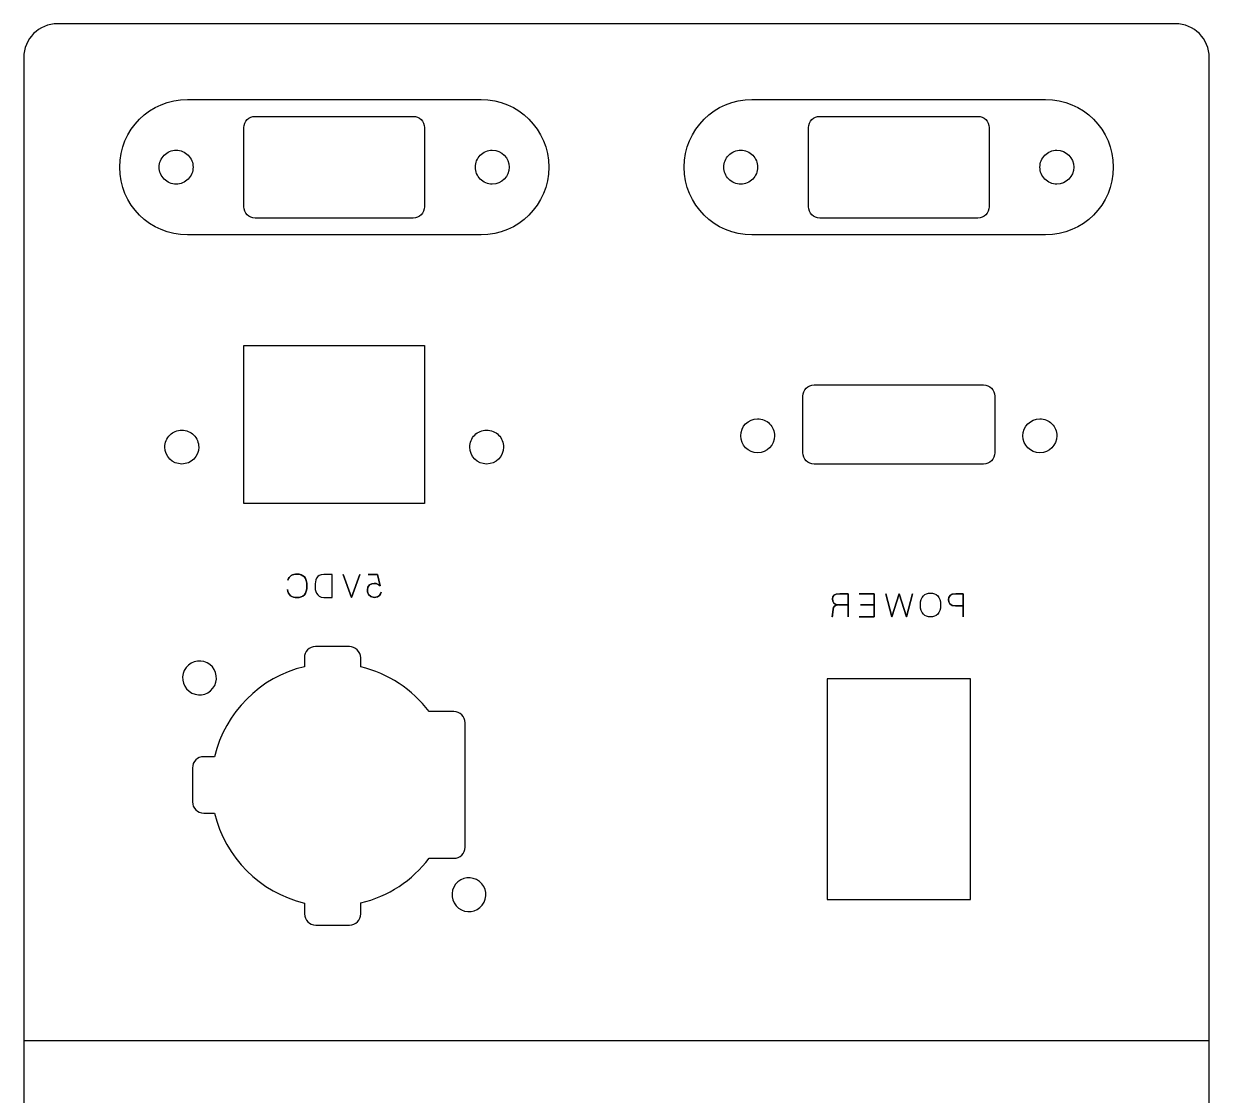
# Model space of a CAD drawing. Extents: x 129 to 1460, y 161 to 617.
# Drawn here: x 388.7 to 493.7, y 518.5 to 613.4 of the extents above; entities that cross this region are included whole.
import ezdxf

# ---------------------------------------------------------------- set-up
doc = ezdxf.new("R2010")
doc.units = 0
doc.layers.add('Layer_1', color=7, linetype='CONTINUOUS')

msp = doc.modelspace()

# ---------------------------------------------------------------- linework, layer by layer
at = {"layer": 'Layer_1', "color": 7}
for p, q in [((490.653804, 613.363112), (391.653889, 613.363112)), ((391.653889, 613.363112), (391.653889, 613.363112)), ((388.654177, 610.362847), (388.654177, 523.362886)), ((493.65408, 523.362886), (493.65408, 610.362847)), ((409.154122, 605.165082), (423.154122, 605.165082)), ((409.154122, 605.165082), (409.154122, 605.165082)), ((459.154122, 605.165082), (473.154122, 605.165082)), ((459.154122, 605.165082), (459.154122, 605.165082)), ((408.154124, 597.165081), (408.154124, 604.165081)), ((424.15412, 604.165081), (424.15412, 597.165081)), ((458.154124, 597.165081), (458.154124, 604.165081)), ((474.15412, 604.165081), (474.15412, 597.165081)), ((403.654123, 600.66508), (403.654123, 600.66508)), ((431.654123, 600.66508), (431.654123, 600.66508)), ((453.654123, 600.66508), (453.654123, 600.66508)), ((481.654123, 600.66508), (481.654123, 600.66508)), ((423.154122, 596.16508), (409.154122, 596.16508)), ((473.154122, 596.16508), (459.154122, 596.16508)), ((408.154152, 570.88897), (408.154152, 584.88897)), ((408.154152, 584.88897), (424.154148, 584.88897)), ((424.154148, 584.88897), (424.154148, 570.88897)), ((458.65413, 581.388958), (473.654128, 581.388958)), ((458.65413, 581.388958), (458.65413, 581.388958)), ((457.654132, 575.388956), (457.654132, 580.388957)), ((474.654126, 580.388957), (474.654126, 575.388956)), ((455.154098, 576.888953), (455.154098, 576.888953)), ((480.154161, 576.888953), (480.154161, 576.888953)), ((401.154121, 575.888954), (401.154121, 575.888954)), ((428.154124, 575.888954), (428.154124, 575.888954)), ((473.654128, 574.388958), (458.65413, 574.388958)), ((424.154148, 570.88897), (408.154152, 570.88897)), ((388.654177, 523.362886), (388.654177, 522.362981)), ((493.65408, 522.362981), (493.65408, 523.362886)), ((388.654177, 522.362981), (388.654177, 363.363282)), ((493.65408, 364.363187), (493.65408, 522.362981))]:
    msp.add_line(p, q, dxfattribs=at)
at = {"layer": 'Layer_1', "color": 1}
for p, q in [((403.154117, 606.665073), (429.154122, 606.665073)), ((403.154117, 606.665073), (403.154117, 606.665073)), ((453.154117, 606.665073), (479.154122, 606.665073)), ((453.154117, 606.665073), (453.154117, 606.665073)), ((429.154122, 594.665069), (403.154117, 594.665069)), ((479.154122, 594.665069), (453.154117, 594.665069)), ((415.957813, 564.617018), (415.224035, 564.617018)), ((415.957813, 564.617018), (415.224035, 564.617018)), ((415.957813, 562.582195), (415.957813, 564.617018)), ((415.957813, 562.582195), (415.957813, 564.617018)), ((416.944518, 564.617018), (417.68394, 562.582195)), ((417.68394, 562.582195), (416.944518, 564.617018)), ((417.68394, 562.582195), (418.423362, 564.617018)), ((418.423362, 564.617018), (417.68394, 562.582195)), ((419.154487, 564.617018), (420.001154, 564.617018)), ((420.001154, 564.617018), (419.154487, 564.617018)), ((420.001154, 564.617018), (420.226932, 563.606662)), ((420.226932, 563.606662), (420.001154, 564.617018)), ((461.666175, 562.906314), (460.923931, 562.906314)), ((460.923931, 562.906314), (461.666175, 562.906314)), ((461.666175, 560.871492), (461.666175, 562.906314)), ((461.666175, 562.906314), (461.666175, 560.871492)), ((463.97512, 562.895025), (462.659597, 562.895025)), ((462.659597, 562.895025), (463.97512, 562.895025)), ((463.97512, 560.871492), (463.97512, 562.895025)), ((463.97512, 562.895025), (463.97512, 560.871492)), ((465.541284, 560.87152), (465.005062, 562.906342)), ((465.005062, 562.906342), (465.541284, 560.87152)), ((466.187573, 562.906342), (465.541284, 560.87152)), ((465.541284, 560.87152), (466.187573, 562.906342)), ((466.833862, 560.87152), (466.187573, 562.906342)), ((466.187573, 562.906342), (466.833862, 560.87152)), ((467.370084, 562.906342), (466.833862, 560.87152)), ((466.833862, 560.87152), (467.370084, 562.906342)), ((467.370084, 562.906342), (467.370084, 562.906342)), ((471.865912, 562.906314), (471.216434, 562.906314)), ((471.216434, 562.906314), (471.865912, 562.906314)), ((471.865912, 560.871492), (471.865912, 562.906314)), ((471.865912, 562.906314), (471.865912, 560.871492)), ((415.224035, 562.582195), (415.957813, 562.582195)), ((415.224035, 562.582195), (415.957813, 562.582195)), ((460.867486, 561.91007), (461.666175, 561.91007)), ((461.666175, 561.91007), (460.867486, 561.91007)), ((462.772486, 561.912892), (463.97512, 561.912892)), ((463.97512, 561.912892), (462.772486, 561.912892)), ((462.772486, 561.912892), (462.772486, 561.912892)), ((471.163179, 561.825403), (471.865912, 561.825403)), ((471.865912, 561.825403), (471.163179, 561.825403)), ((460.218375, 560.871492), (460.218375, 560.871492)), ((460.288931, 561.023892), (460.339731, 561.537536)), ((460.339731, 561.537536), (460.288931, 561.023892)), ((461.666175, 560.871492), (461.666175, 560.871492)), ((462.659597, 560.871492), (463.97512, 560.871492)), ((463.97512, 560.871492), (462.659597, 560.871492)), ((462.659597, 560.871492), (462.659597, 560.871492)), ((468.964442, 560.854615), (468.964442, 560.854615)), ((468.964442, 560.854615), (468.964442, 560.854615)), ((471.865912, 560.871492), (471.865912, 560.871492)), ((416.004455, 558.230837), (414.505178, 558.230837)), ((417.503789, 558.230837), (416.004455, 558.230837)), ((413.508567, 557.234254), (413.508567, 556.443213)), ((418.500372, 556.434379), (418.500372, 557.234254)), ((405.406136, 554.530932), (405.406136, 554.530932)), ((472.500799, 555.36311), (459.80746, 555.36311)), ((459.80746, 555.36311), (459.80746, 535.824696)), ((472.500799, 535.824696), (472.500799, 555.36311)), ((426.739737, 552.483268), (424.559345, 552.483268)), ((427.745182, 540.480019), (427.745182, 551.47788)), ((405.553428, 548.479269), (404.594804, 548.479269)), ((403.598221, 547.482657), (403.598221, 544.484046)), ((404.594804, 543.487435), (405.553428, 543.487435)), ((424.559345, 539.483435), (426.739737, 539.483435)), ((413.508567, 535.523491), (413.516187, 534.5737)), ((418.507992, 534.5737), (418.500372, 535.532324)), ((459.80746, 535.824696), (472.500799, 535.824696)), ((472.500799, 535.824696), (472.500799, 535.824696)), ((429.268081, 535.338692), (429.268081, 535.338692)), ((414.512798, 533.577089), (417.511409, 533.577089)), ((388.65398, 523.363018), (493.653967, 523.363018))]:
    msp.add_line(p, q, dxfattribs=at)
at = {"layer": 'Layer_1', "color": 7}
for points in [[(391.653889, 613.363112), (389.991882, 613.363112), (388.654177, 612.024854), (388.654177, 610.362847)], [(493.65408, 610.362847), (493.65408, 612.024854), (492.31581, 613.363112), (490.653804, 613.363112)], [(408.154124, 604.165081), (408.154124, 604.71908), (408.60012, 605.165082), (409.154122, 605.165082)], [(423.154122, 605.165082), (423.708124, 605.165082), (424.15412, 604.71908), (424.15412, 604.165081)], [(458.154124, 604.165081), (458.154124, 604.71908), (458.60012, 605.165082), (459.154122, 605.165082)], [(473.154122, 605.165082), (473.708124, 605.165082), (474.15412, 604.71908), (474.15412, 604.165081)], [(400.654101, 600.66508), (400.654101, 601.062907), (400.812137, 601.444439), (401.093444, 601.725744)], [(401.093444, 601.725744), (401.374751, 602.007049), (401.756285, 602.165083), (402.154112, 602.16508)], [(402.154112, 602.16508), (402.551938, 602.165083), (402.933472, 602.007049), (403.214779, 601.725744)], [(403.214779, 601.725744), (403.496086, 601.444439), (403.654123, 601.062907), (403.654123, 600.66508)], [(428.654129, 600.66508), (428.654129, 601.062907), (428.812166, 601.444439), (429.093473, 601.725744)], [(429.093473, 601.725744), (429.37478, 602.007049), (429.756314, 602.165083), (430.15414, 602.16508)], [(430.15414, 602.16508), (430.982561, 602.16507), (431.654123, 601.4935), (431.654123, 600.66508)], [(450.654101, 600.66508), (450.654101, 601.062907), (450.812137, 601.444439), (451.093444, 601.725744)], [(451.093444, 601.725744), (451.374751, 602.007049), (451.756285, 602.165083), (452.154112, 602.16508)], [(452.154112, 602.16508), (452.551938, 602.165083), (452.933472, 602.007049), (453.214779, 601.725744)], [(453.214779, 601.725744), (453.496086, 601.444439), (453.654123, 601.062907), (453.654123, 600.66508)], [(478.654129, 600.66508), (478.654129, 601.062907), (478.812166, 601.444439), (479.093473, 601.725744)], [(479.093473, 601.725744), (479.37478, 602.007049), (479.756314, 602.165083), (480.15414, 602.16508)], [(480.15414, 602.16508), (480.982561, 602.16507), (481.654123, 601.4935), (481.654123, 600.66508)], [(401.093444, 599.604416), (400.812137, 599.885721), (400.654101, 600.267253), (400.654101, 600.66508)], [(403.654123, 600.66508), (403.654123, 600.267253), (403.496086, 599.885721), (403.214779, 599.604416)], [(429.093473, 599.604416), (428.812166, 599.885721), (428.654129, 600.267253), (428.654129, 600.66508)], [(431.654123, 600.66508), (431.654123, 599.83666), (430.982561, 599.16509), (430.15414, 599.16508)], [(451.093444, 599.604416), (450.812137, 599.885721), (450.654101, 600.267253), (450.654101, 600.66508)], [(453.654123, 600.66508), (453.654123, 600.267253), (453.496086, 599.885721), (453.214779, 599.604416)], [(479.093473, 599.604416), (478.812166, 599.885721), (478.654129, 600.267253), (478.654129, 600.66508)], [(481.654123, 600.66508), (481.654123, 599.83666), (480.982561, 599.16509), (480.15414, 599.16508)], [(402.154112, 599.16508), (401.756285, 599.165077), (401.374751, 599.323111), (401.093444, 599.604416)], [(403.214779, 599.604416), (402.933472, 599.323111), (402.551938, 599.165077), (402.154112, 599.16508)], [(430.15414, 599.16508), (429.756314, 599.165077), (429.37478, 599.323111), (429.093473, 599.604416)], [(452.154112, 599.16508), (451.756285, 599.165077), (451.374751, 599.323111), (451.093444, 599.604416)], [(453.214779, 599.604416), (452.933472, 599.323111), (452.551938, 599.165077), (452.154112, 599.16508)], [(480.15414, 599.16508), (479.756314, 599.165077), (479.37478, 599.323111), (479.093473, 599.604416)], [(409.154122, 596.16508), (408.60012, 596.16508), (408.154124, 596.611081), (408.154124, 597.165081)], [(424.15412, 597.165081), (424.15412, 596.611081), (423.708124, 596.16508), (423.154122, 596.16508)], [(459.154122, 596.16508), (458.60012, 596.16508), (458.154124, 596.611081), (458.154124, 597.165081)], [(474.15412, 597.165081), (474.15412, 596.611081), (473.708124, 596.16508), (473.154122, 596.16508)], [(457.654132, 580.388957), (457.654132, 580.942956), (458.100128, 581.388958), (458.65413, 581.388958)], [(473.654128, 581.388958), (474.208131, 581.388958), (474.654126, 580.942956), (474.654126, 580.388957)], [(452.154104, 576.888953), (452.154098, 577.717378), (452.825662, 578.388955), (453.654087, 578.388964)], [(453.654087, 578.388964), (454.051915, 578.388967), (454.433451, 578.230931), (454.714758, 577.949624)], [(454.714758, 577.949624), (454.996065, 577.668317), (455.154101, 577.286781), (455.154098, 576.888953)], [(477.154167, 576.888953), (477.15416, 577.717378), (477.825725, 578.388955), (478.65415, 578.388964)], [(478.65415, 578.388964), (479.051978, 578.388967), (479.433514, 578.230931), (479.714821, 577.949624)], [(479.714821, 577.949624), (479.996128, 577.668317), (480.154164, 577.286781), (480.154161, 576.888953)], [(401.154121, 575.888954), (401.154118, 576.286783), (401.312154, 576.668318), (401.593461, 576.949625)], [(401.593461, 576.949625), (401.874768, 577.230933), (402.256304, 577.388968), (402.654132, 577.388965)], [(402.654132, 577.388965), (403.051961, 577.388968), (403.433496, 577.230933), (403.714803, 576.949625)], [(403.714803, 576.949625), (403.996111, 576.668318), (404.154146, 576.286783), (404.154143, 575.888954)], [(428.154124, 575.888954), (428.154121, 576.286783), (428.312156, 576.668318), (428.593463, 576.949625)], [(428.593463, 576.949625), (428.874771, 577.230933), (429.256306, 577.388968), (429.654135, 577.388965)], [(429.654135, 577.388965), (430.051963, 577.388968), (430.433499, 577.230933), (430.714806, 576.949625)], [(430.714806, 576.949625), (430.996113, 576.668318), (431.154149, 576.286783), (431.154146, 575.888954)], [(453.654087, 575.38897), (452.825673, 575.388979), (452.154113, 576.060539), (452.154104, 576.888953)], [(455.154098, 576.888953), (455.154088, 576.060528), (454.482511, 575.388964), (453.654087, 575.38897)], [(478.65415, 575.38897), (477.825736, 575.388979), (477.154176, 576.060539), (477.154167, 576.888953)], [(480.154161, 576.888953), (480.154151, 576.060528), (479.482574, 575.388964), (478.65415, 575.38897)], [(402.654132, 574.388971), (401.825707, 574.388965), (401.15413, 575.060529), (401.154121, 575.888954)], [(404.154143, 575.888954), (404.154134, 575.060529), (403.482557, 574.388965), (402.654132, 574.388971)], [(429.654135, 574.388971), (428.82571, 574.388965), (428.154133, 575.060529), (428.154124, 575.888954)], [(431.154146, 575.888954), (431.154136, 575.060529), (430.482559, 574.388965), (429.654135, 574.388971)], [(458.65413, 574.388958), (458.100128, 574.388958), (457.654132, 574.834956), (457.654132, 575.388956)], [(474.654126, 575.388956), (474.654126, 574.834956), (474.208131, 574.388958), (473.654128, 574.388958)]]:
    msp.add_open_spline(points, degree=3, dxfattribs=at)
at = {"layer": 'Layer_1', "color": 1}
for points in [[(397.154129, 600.665085), (397.154129, 603.98907), (399.830132, 606.665073), (403.154117, 606.665073)], [(429.154122, 606.665073), (432.478135, 606.665073), (435.154138, 603.98907), (435.154138, 600.665085)], [(447.154129, 600.665085), (447.154129, 603.98907), (449.830132, 606.665073), (453.154117, 606.665073)], [(479.154122, 606.665073), (482.478135, 606.665073), (485.154138, 603.98907), (485.154138, 600.665085)], [(403.154117, 594.665069), (399.830132, 594.665069), (397.154129, 597.341072), (397.154129, 600.665085)], [(435.154138, 600.665085), (435.154138, 597.341072), (432.478135, 594.665069), (429.154122, 594.665069)], [(453.154117, 594.665069), (449.830132, 594.665069), (447.154129, 597.341072), (447.154129, 600.665085)], [(485.154138, 600.665085), (485.154138, 597.341072), (482.478135, 594.665069), (479.154122, 594.665069)], [(412.857489, 564.642418), (412.456733, 564.642418), (412.180155, 564.475907), (412.055977, 564.114662)], [(412.055977, 564.114662), (412.180155, 564.475907), (412.456733, 564.642418), (412.857489, 564.642418)], [(413.738022, 563.601018), (413.738022, 564.320684), (413.419111, 564.642418), (412.857489, 564.642418)], [(412.857489, 564.642418), (413.419111, 564.642418), (413.738022, 564.320684), (413.738022, 563.601018)], [(415.224035, 564.617018), (414.552346, 564.617018), (414.470501, 564.052573), (414.453568, 563.62924)], [(415.224035, 564.617018), (414.552346, 564.617018), (414.470501, 564.052573), (414.453568, 563.62924)], [(412.010822, 563.265173), (412.101133, 562.779751), (412.394644, 562.559618), (412.857489, 562.559618)], [(412.857489, 562.559618), (412.394644, 562.559618), (412.101133, 562.779751), (412.010822, 563.265173)], [(412.857489, 562.559618), (413.419111, 562.559618), (413.738022, 562.878529), (413.738022, 563.601018)], [(413.738022, 563.601018), (413.738022, 562.878529), (413.419111, 562.559618), (412.857489, 562.559618)], [(414.453568, 563.62924), (414.436635, 563.205907), (414.580568, 562.582195), (415.224035, 562.582195)], [(414.453568, 563.62924), (414.436635, 563.205907), (414.580568, 562.582195), (415.224035, 562.582195)], [(419.685065, 563.823973), (419.405665, 563.823973), (419.089576, 563.634884), (419.089576, 563.239773)], [(419.089576, 563.239773), (419.089576, 563.634884), (419.405665, 563.823973), (419.685065, 563.823973)], [(419.089576, 563.239773), (419.089576, 563.067618), (419.182709, 562.573729), (419.690709, 562.573729)], [(419.690709, 562.573729), (419.182709, 562.573729), (419.089576, 563.067618), (419.089576, 563.239773)], [(420.226932, 563.606662), (420.066065, 563.742129), (419.964465, 563.823973), (419.685065, 563.823973)], [(419.685065, 563.823973), (419.964465, 563.823973), (420.066065, 563.742129), (420.226932, 563.606662)], [(419.690709, 562.573729), (420.195887, 562.573729), (420.263621, 562.864418), (420.297487, 563.030929)], [(420.297487, 563.030929), (420.263621, 562.864418), (420.195887, 562.573729), (419.690709, 562.573729)], [(460.923931, 562.906314), (460.404642, 562.906314), (460.294575, 562.728514), (460.280464, 562.454759)], [(460.280464, 562.454759), (460.294575, 562.728514), (460.415931, 562.906314), (460.923931, 562.906314)], [(468.066975, 561.904482), (468.066975, 562.683415), (468.47092, 562.959993), (468.964442, 562.959993)], [(468.066975, 561.904482), (468.066975, 562.683415), (468.47092, 562.959993), (468.964442, 562.959993)], [(468.964442, 562.959993), (469.458331, 562.959993), (469.861908, 562.683415), (469.861908, 561.904482)], [(468.964442, 562.959993), (469.458331, 562.959993), (469.861908, 562.683415), (469.861908, 561.904482)], [(471.216434, 562.906314), (470.69469, 562.906314), (470.576156, 562.657959), (470.562045, 562.384203)], [(470.562045, 562.384203), (470.576156, 562.657959), (470.699967, 562.906314), (471.216434, 562.906314)], [(460.280464, 562.454759), (460.269175, 562.181003), (460.407464, 561.91007), (460.867486, 561.91007)], [(460.867486, 561.91007), (460.415931, 561.91007), (460.269175, 562.181003), (460.280464, 562.454759)], [(460.339731, 561.537536), (460.356664, 561.75767), (460.514708, 561.91007), (460.828342, 561.91007)], [(460.828342, 561.91007), (460.514708, 561.91007), (460.356664, 561.75767), (460.339731, 561.537536)], [(468.964442, 560.854615), (468.47092, 560.854615), (468.066975, 561.125548), (468.066975, 561.904482)], [(468.964442, 560.854615), (468.47092, 560.854615), (468.066975, 561.125548), (468.066975, 561.904482)], [(469.861908, 561.904482), (469.861908, 561.125548), (469.458331, 560.854615), (468.964442, 560.854615)], [(469.861908, 561.904482), (469.861908, 561.125548), (469.458331, 560.854615), (468.964442, 560.854615)], [(471.163179, 561.825403), (470.705979, 561.825403), (470.55039, 562.110447), (470.562045, 562.384203)], [(470.562045, 562.384203), (470.550474, 562.110447), (470.697145, 561.825403), (471.163179, 561.825403)], [(460.218375, 560.871492), (460.27482, 560.911003), (460.288931, 560.990025), (460.288931, 561.023892)], [(460.288931, 561.023892), (460.288931, 560.990025), (460.27482, 560.911003), (460.218375, 560.871492)], [(414.505178, 558.230837), (413.951176, 558.230837), (413.508567, 557.788228), (413.508567, 557.234254)], [(418.500372, 557.234254), (418.500372, 557.788228), (417.993642, 558.230837), (417.503789, 558.230837)], [(405.145419, 556.635943), (404.491736, 557.145354), (403.548747, 557.028231), (403.040041, 556.375254)], [(405.406136, 554.530932), (405.914842, 555.184276), (405.798764, 556.126531), (405.145419, 556.635943)], [(403.040041, 556.375254), (402.531336, 555.721543), (402.647753, 554.779287), (403.301097, 554.269876)], [(413.508567, 556.443213), (409.575772, 555.50965), (406.489531, 552.410257), (405.553428, 548.479269)], [(424.559345, 552.483268), (423.079597, 554.42888), (420.953391, 555.850151), (418.500372, 556.434379)], [(403.301097, 554.269876), (403.954441, 553.760465), (404.897431, 553.87722), (405.406136, 554.530932)], [(427.745182, 551.47788), (427.745182, 552.031854), (427.293711, 552.483268), (426.739737, 552.483268)], [(404.594804, 548.479269), (404.040801, 548.479269), (403.598221, 548.03666), (403.598221, 547.482657)], [(403.598221, 544.484046), (403.598221, 543.930044), (404.040801, 543.487435), (404.594804, 543.487435)], [(405.553428, 543.487435), (406.489503, 539.556164), (409.575546, 536.456546), (413.508567, 535.523491)], [(426.739737, 539.483435), (427.293711, 539.483435), (427.745182, 539.926016), (427.745182, 540.480019)], [(418.500372, 535.532324), (420.953702, 536.116694), (423.079738, 537.537711), (424.559345, 539.483435)], [(429.007026, 537.444069), (428.353315, 537.953142), (427.411059, 537.836358), (426.901987, 537.183381)], [(426.901987, 537.183381), (426.392943, 536.529669), (426.509359, 535.587047), (427.162704, 535.078003)], [(429.268081, 535.338692), (429.777126, 535.992403), (429.66037, 536.934658), (429.007026, 537.444069)], [(413.516187, 534.5737), (413.520702, 534.019726), (413.958796, 533.577089), (414.512798, 533.577089)], [(417.511409, 533.577089), (418.065383, 533.577089), (418.512451, 534.019726), (418.507992, 534.5737)], [(427.162704, 535.078003), (427.816387, 534.568225), (428.759009, 534.685347), (429.268081, 535.338692)]]:
    msp.add_open_spline(points, degree=3, dxfattribs=at)

doc.saveas('drawing.dxf')
